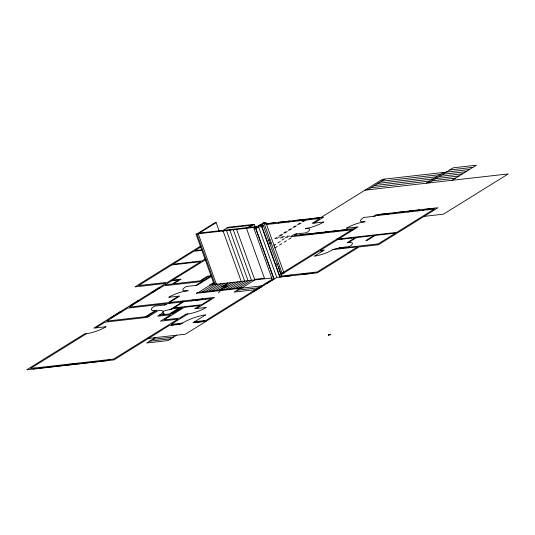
<?xml version="1.0" encoding="UTF-8"?>
<svg xmlns="http://www.w3.org/2000/svg" width="535" height="535" viewBox="0 0 535 535"><rect width="100%" height="100%" fill="white"/><g stroke="black" fill="none" stroke-linecap="round" stroke-linejoin="round"><path stroke-width="0.8" d="M200.806 245.939L134.88 286.894L165.857 283.383L93.846 328.115L106.111 326.731A14.686 3.304 -19.8 0 1 86.53 333.646L30.421 368.501L113.667 359.072L177.874 319.188L160.453 321.16L170.859 314.694L157.631 316.192L159.37 315.115L161.624 314.854L163.075 313.958L163.536 311.176A11.014 2.481 -19.8 0 1 170.016 309.645L171.307 309.498M328.751 334.736L328.584 335.057M329.888 334.582L329.674 334.428M218.42 292.953L223.108 287.917L228.05 285.957L221.624 286.76L225.663 285.175L227.696 282.995L215.558 290.532M219.236 231.173L216.16 222.627L198.231 233.768L216.407 284.266M222.105 231.06L228.177 227.288L254.158 224.346L255.269 227.442M200.618 247.036L194.947 250.561L201.969 249.765M181.171 263.869L182.328 263.153M251.383 225.248L246.468 228.298L264.651 278.802M191.497 262.705L192.653 261.983M249.236 227.395L254.158 224.346M205.48 258.766L202.009 260.926L172.972 264.216L193.79 251.276L201.588 250.393M257.536 226.425L261.006 224.272M111.233 317.482L119.907 312.092M131.189 305.084L138.13 300.77M151.432 292.511L158.373 288.198M254.031 228.766L255.964 228.545L274.147 279.043L272.208 279.263L254.031 228.766L263.862 222.654L265.801 222.44L283.978 272.937L282.045 273.158L263.862 222.654M95.785 327.901L105.034 322.15L147.306 317.362L158.3 310.534A14.686 3.304 -19.8 0 1 159.37 315.115M205.901 259.488L172.711 280.106L181.104 279.156L173.581 283.831L200.043 280.828L207.56 276.16L211.245 275.739M255.964 228.545L258.572 226.927L261.615 226.586L263.347 225.502L281.53 276.007L317.208 271.961L357.694 246.809L332.85 249.624A13.77 3.096 -19.8 0 1 314.493 256.111L324.324 250.005L320.131 250.48L337.485 239.7L355.233 237.687L347.135 242.716L348.425 242.569L356.524 237.54L373.945 235.567L365.846 240.596L367.137 240.449L375.236 235.42L395.566 233.12L378.212 243.9L339.17 248.32L340.327 247.605M265.801 222.44L260.304 225.85L263.347 225.502M33.364 369.05L35.103 367.973M273.151 223.777L274.883 222.7M278.314 223.195L280.046 222.112M287.99 222.099L289.729 221.015M293.153 221.51L294.892 220.433M145.493 316.687L155.618 310.394L156.909 310.253L146.784 316.539M164.292 305.003L166.318 303.746L127.597 308.133L106.773 321.074L149.044 316.285M178.463 296.203L168.05 302.67L129.33 307.057L163.456 285.857L202.176 281.47L195.817 285.423M267.975 240.957L270.001 239.7M211.305 276.455L197.107 285.275L186.133 286.519A13.77 3.096 -19.8 0 0 187.136 290.813L188.427 290.665M69.182 364.997L70.914 363.914M169.22 303.419L170.953 302.342M302.837 220.413L304.569 219.337M71.443 364.736L73.175 363.66M276.682 237.48L274.95 238.556L277.531 238.262M278.996 236.042L281.31 234.604M283.624 233.166L285.937 231.729M288.251 230.291L290.565 228.853M292.879 227.415L295.193 225.977M297.507 224.539L299.821 223.108M302.135 221.671L304.448 220.233M280.286 235.895L282.6 234.457M284.914 233.019L287.228 231.581M289.542 230.144L291.856 228.706M294.17 227.268L296.484 225.837M298.798 224.399L301.111 222.961M303.425 221.523L305.739 220.086M269.038 243.906L271.058 242.643M307.999 219.832L309.732 218.748M180.837 302.101L182.569 301.024M170.016 309.645L182.448 301.921L167.609 303.606L165.582 304.863L154.608 306.1A13.77 3.096 -19.8 0 0 155.618 310.394M213.773 282.46L209.633 285.035L271.686 277.999M281.938 240.115L284.252 238.677M273.907 245.431L275.639 244.355M277.953 242.917L280.266 241.479M198.371 292.478L210.516 284.934M171.013 309.678L172.751 308.601L179.205 307.872L169.368 313.978L162.914 314.714L164.365 313.811L163.075 313.958M317.676 218.735L319.415 217.651M214.147 283.209L212.729 284.092L214.147 283.931M321.027 217.471L382.338 179.379L469.456 169.508M202.003 292.063L214.154 284.52L195.97 234.022L256.633 227.148M216.274 283.69L215.117 284.413L196.94 233.909L214.869 222.774L216.16 222.627M296.711 233.889L294.11 235.507L353.481 228.779L356.083 227.161M314.065 223.108L323.608 217.177L266.009 223.704M367.565 189.871L384.919 179.091M274.829 247.972L277.143 246.535M279.457 245.097L281.771 243.659M284.085 242.221L286.399 240.783M288.713 239.346L291.027 237.908M205.393 291.682L217.538 284.138M191.483 300.897L193.222 299.821M208.784 291.301L220.928 283.751M299.312 235.795L301.044 234.718M212.168 290.913L224.319 283.369M201.167 299.801L202.899 298.724M218.942 290.144L231.093 282.6M308.989 234.698L310.728 233.621M107.254 360.677L108.993 359.6M222.333 289.763L234.477 282.219M311.571 234.41L313.309 233.327M225.723 289.382L237.868 281.831M187.905 313.938L185.973 314.152L179.606 318.104L164.125 319.863L184.368 307.284L199.856 305.532L194.646 308.762L206.263 307.451A13.77 3.096 -19.8 0 1 187.905 313.938L171.133 324.357L182.428 323.08A17.441 3.926 -19.8 0 1 205.681 314.861L192.954 322.765L206.182 321.267M196.586 308.548L214.515 297.406L169.341 302.522L179.753 296.056L168.779 297.299A13.77 3.096 -19.8 0 1 187.136 290.813M229.107 288.994L241.258 281.45L223.075 230.953M171.173 325.233L172.905 324.156M321.254 233.313L322.986 232.23M232.498 288.612L244.642 281.062L226.465 230.565M155.351 337.605L146.677 342.995L167.97 340.581L176.65 335.191M323.835 233.019L325.568 231.943M235.888 288.225L248.033 280.681L229.849 230.184M178.917 324.357L180.649 323.28M182.428 323.08L180.69 324.156L169.401 325.434L113.868 359.928L26.75 369.799L84.59 333.867L86.53 333.646M239.272 287.843L251.423 280.3L233.24 229.796M276.535 264.731L278.561 263.474M240.215 288.325L234.143 292.097L255.436 289.682M241.506 288.178L254.807 279.912L236.63 229.415M333.512 231.922L335.244 230.846M279.618 266.41L278.461 267.125L280.888 273.873L351.742 229.856M336.094 231.628L337.826 230.552M194.566 322.585L196.305 321.502M345.77 230.531L347.509 229.455M202.31 321.702L204.049 320.625M426.295 183.217L443.642 172.437M272.208 279.263L205.982 320.405L194.686 321.689M373.437 216.381L376.038 214.762L437.991 207.747L378.412 244.756L359.052 246.949L317.409 272.823L276.749 277.431L185.357 334.201L148.576 338.367M253.871 291.481L260.812 287.168M266.885 283.396L273.826 279.083L255.643 228.585M280.547 275.07L318.974 251.196L323.167 250.721M428.876 182.923L453.165 167.829L476.397 165.201L452.108 180.288M378.171 215.404L379.91 214.328M281.53 276.007L279.798 277.083L261.615 226.586M341.678 239.225L342.835 238.503M387.855 214.308L389.587 213.231M289.475 275.986L291.207 274.91M332.85 249.624C338.02 247.651 343.751 247.29 349.362 246.582A12.853 2.889 -19.8 0 0 348.425 242.569M351.361 238.128L352.518 237.406M393.018 213.719L394.75 212.642M302.382 274.522L304.114 273.445M402.694 212.622L404.433 211.546M407.857 212.041L409.596 210.964M312.059 273.425L313.798 272.348M417.541 210.944L419.273 209.867M422.704 210.355L424.436 209.279M432.38 209.259L434.119 208.182M330.309 334.736L328.463 334.95M330.744 334.469L328.864 334.683M328.523 334.83L328.925 334.656M328.885 334.642L329.333 334.475M329.319 334.509L329.741 334.382M329.078 334.97L328.65 335.097M449.694 169.99L472.927 167.355M381.448 181.245L440.171 174.591M442.753 174.296L465.985 171.668M377.978 183.398L436.7 176.751M439.282 176.456L462.514 173.821M374.507 185.558L433.236 178.904M435.818 178.61L459.043 175.982M371.036 187.711L429.765 181.057M432.347 180.77L455.579 178.135M364.984 190.159L508.25 173.928L443.468 214.174L424.108 216.367M227.027 228.004L253.001 225.061M265.721 223.884L274.595 222.881M279.758 222.292L289.435 221.196M294.598 220.614L304.281 219.517M309.444 218.929L319.121 217.832M265.888 224.6L319.937 218.474L312.126 223.329L323.742 222.012A13.77 3.096 -19.8 0 1 305.385 228.498A13.77 3.096 -19.8 0 1 306.388 232.792L294.772 234.109L290.438 236.804L353.682 229.635M199.388 233.046L257.79 226.432M379.623 214.502L389.299 213.405M394.462 212.823L404.146 211.726M409.302 211.144L418.985 210.041M424.148 209.459L433.825 208.362M364.756 221.771A13.77 3.096 -19.8 0 1 363.753 217.477L375.369 216.16L376.239 215.625L434.32 209.045L396.723 232.397L338.642 238.978L358.015 226.94L346.399 228.258A13.77 3.096 -19.8 0 1 364.756 221.771L365.077 221.731M277.973 237.333L279.263 237.186M281.845 236.891L284.426 236.604M287.007 236.309L289.589 236.015M300.757 234.898L310.434 233.802M313.015 233.507L322.699 232.411M325.28 232.116L334.957 231.02M337.538 230.732L347.222 229.635M280.113 237.975L282.694 237.68M285.275 237.386L287.857 237.092M336.996 239.018L338.929 238.797M158.052 288.231L159.985 288.011M254.439 279.37L264.183 278.267M289.763 275.806L280.086 276.903L261.903 226.405M302.67 274.341L312.353 273.245M151.111 292.545L153.043 292.324M265.273 283.577L267.206 283.356M242.663 287.462L197.489 292.578L196.332 293.294L261.508 285.911M137.809 300.81L139.742 300.59M259.194 287.349L261.133 287.128M237.179 290.211L258.472 287.797M130.868 305.124L132.8 304.903M252.252 291.662L254.192 291.441M202.511 299.098L195.837 300.075L202.076 299.366M205.734 298.731L205.306 298.998M119.586 312.126L121.519 311.912M110.912 317.516L112.845 317.302M171.461 325.053L179.205 324.177M194.854 322.404L202.598 321.528M152.462 339.397L173.755 336.983M149.566 341.196L170.866 338.782M33.651 368.869L69.47 364.816M71.73 364.556L107.548 360.503M258.572 226.927L276.749 277.431M171.815 264.932L138.552 285.596L167.595 282.306L200.852 261.642L171.815 264.932M171.554 280.828L165.195 284.78L172.29 283.978L178.657 280.019L171.554 280.828M207.694 276.729L201.334 280.688L203.915 280.393L210.275 276.441L207.694 276.729M183.739 301.773L173.908 307.886L201.655 304.736L211.492 298.63L183.739 301.773M180.496 307.725L170.658 313.831L172.598 313.617L182.428 307.505L180.496 307.725"/></g></svg>
